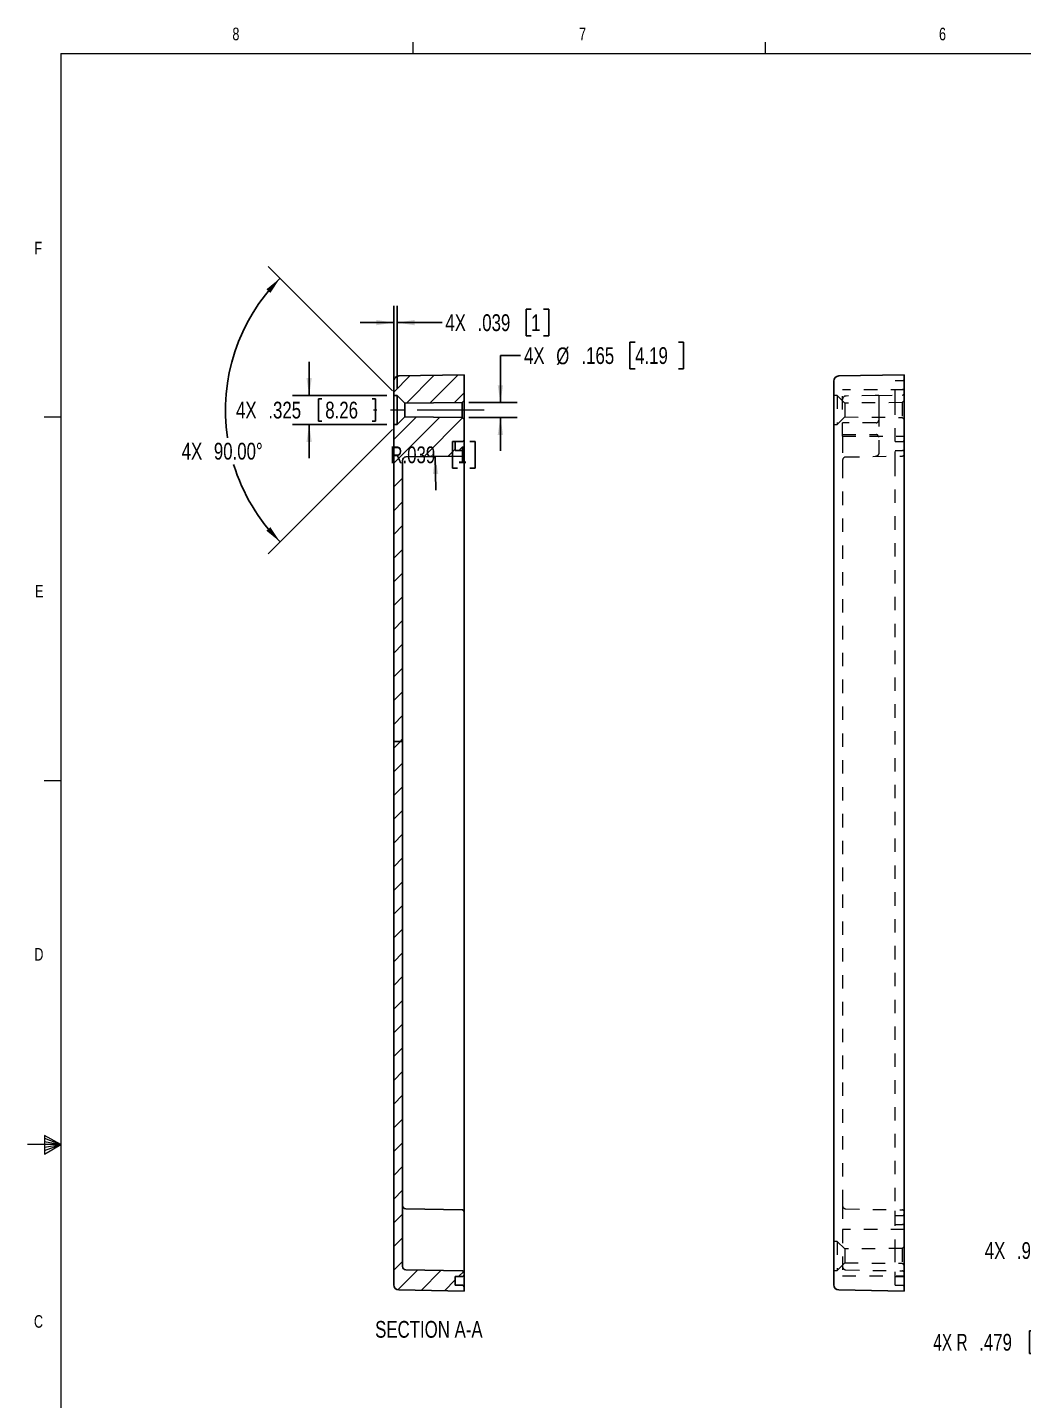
# Paper-space layout 'Sheet1' of a CAD drawing. Header units: inches. Extents: x 0.3 to 21.8, y 0.2 to 16.9.
# Drawn here: x 0.27 to 7.7, y 6.63 to 16.85 of the extents above; entities that cross this region are included whole.
import ezdxf

# ---------------------------------------------------------------- set-up
doc = ezdxf.new("R2010")
doc.units = ezdxf.units.IN
doc.header["$MEASUREMENT"] = 0
doc.linetypes.add('CENTERX2', pattern=[0.8, 0.5, -0.1, 0.1, -0.1])
doc.linetypes.add('HIDDEN', pattern=[0.075, 0.05, -0.025])
doc.layers.add('SLD-0', color=7, linetype='Continuous')
doc.styles.add('SLDTEXTSTYLE1', font='TXT', dxfattribs={"width": 0.75})
doc.styles.add('SLDTEXTSTYLE3', font='TXT', dxfattribs={"width": 0.6875})
doc.dimstyles.new('SLDDIMSTYLE1', dxfattribs={"dimtxt": 0.125, "dimasz": 0.13, "dimexe": 0, "dimexo": 0.0625, "dimgap": 0.03125, "dimtad": 0, "dimtih": 1, "dimtoh": 1, "dimdec": 3, "dimlfac": 1.5, "dimrnd": 1e-09, "dimzin": 12, "dimdsep": 46, "dimtxsty": 'SLDTEXTSTYLE1', "dimsah": 1, "dimcen": 0, "dimadec": 0, "dimazin": 3, "dimtfac": 1, "dimtdec": 3, "dimtofl": 0, "dimtmove": 0, "dimatfit": 3, "dimfxl": 0, "dimfrac": 2, "dimtolj": 1, "dimtzin": 12, "dimarcsym": 0})
doc.dimstyles.new('SLDDIMSTYLE2', dxfattribs={"dimtxt": 0.125, "dimasz": 0.13, "dimexe": 0, "dimexo": 0.0625, "dimgap": 0.03125, "dimtad": 0, "dimtih": 1, "dimtoh": 1, "dimdec": 3, "dimlfac": 1.5, "dimrnd": 1e-09, "dimzin": 12, "dimdsep": 46, "dimtxsty": 'SLDTEXTSTYLE1', "dimsah": 1, "dimcen": 0.09, "dimadec": 0, "dimazin": 3, "dimtfac": 1, "dimtdec": 3, "dimtmove": 0, "dimatfit": 0, "dimfxl": 0, "dimfrac": 2, "dimtolj": 1, "dimtzin": 12, "dimarcsym": 0})
doc.dimstyles.new('SLDDIMSTYLE5', dxfattribs={"dimtxt": 0.125, "dimasz": 0.13, "dimexe": 0, "dimexo": 0.0625, "dimgap": 0.03125, "dimtad": 0, "dimtih": 1, "dimtoh": 1, "dimdec": 4, "dimlfac": 1.5, "dimzin": 4, "dimdsep": 46, "dimtxsty": 'SLDTEXTSTYLE1', "dimsah": 1, "dimcen": 0.09, "dimazin": 1, "dimtfac": 1, "dimtofl": 0, "dimtmove": 0, "dimatfit": 3, "dimfxl": 0, "dimfrac": 2, "dimtolj": 1, "dimtzin": 12, "dimarcsym": 0})
doc.dimstyles.new('SLDDIMSTYLE6', dxfattribs={"dimtxt": 0.125, "dimasz": 0.13, "dimexe": 0, "dimexo": 0.0625, "dimgap": 0.03125, "dimtad": 0, "dimtih": 1, "dimtoh": 1, "dimdec": 3, "dimlfac": 1.5, "dimrnd": 1e-09, "dimzin": 12, "dimdsep": 46, "dimtxsty": 'SLDTEXTSTYLE1', "dimsah": 1, "dimcen": 0, "dimadec": 0, "dimazin": 3, "dimtfac": 1, "dimtdec": 3, "dimtofl": 0, "dimtmove": 0, "dimatfit": 3, "dimfxl": 0, "dimfrac": 2, "dimtolj": 1, "dimtzin": 12, "dimarcsym": 0})

# ---------------------------------------------------------------- blocks, each defined once
blk = doc.blocks.new('_D_2')
at = {"layer": 'SLD-0'}
for p, q in [((9.711, 7.914), (9.915, 8.06)), ((9.711, 7.914), (8.519, 7.063)), ((7.739, 7.147), (7.739, 6.979)), ((7.739, 7.147), (7.764, 7.147)), ((8.256, 7.147), (8.23, 7.147)), ((8.256, 7.147), (8.256, 6.979)), ((8.519, 7.063), (8.369, 7.063)), ((7.739, 6.979), (7.764, 6.979)), ((8.256, 6.979), (8.23, 6.979))]:
    blk.add_line(p, q, dxfattribs=at)
blk.add_solid([(9.711, 7.914), (9.829, 7.974), (9.806, 8.006)], dxfattribs=at)
at = {"layer": 'SLD-0', "char_height": 0.125, "attachment_point": 1}
for s, insert, style in [('4X R', (7.023, 7.125), 'SLDTEXTSTYLE3'), ('.479', (7.365, 7.125), 'SLDTEXTSTYLE1'), ('12.15', (7.789, 7.125), 'SLDTEXTSTYLE1')]:
    blk.add_mtext(s, dxfattribs=dict(at, insert=insert, style=style))
blk = doc.blocks.new('_D_3')
at = {"layer": 'SLD-0'}
for p, q in [((7.997, 8.048), (7.997, 8.298)), ((8.962, 8.048), (7.872, 8.048)), ((8.02, 7.83), (8.02, 7.661)), ((8.02, 7.83), (8.045, 7.83)), ((8.537, 7.83), (8.511, 7.83)), ((8.537, 7.83), (8.537, 7.661)), ((8.02, 7.661), (8.045, 7.661)), ((8.537, 7.661), (8.511, 7.661)), ((8.929, 7.443), (7.872, 7.443)), ((7.997, 7.443), (7.997, 7.193))]:
    blk.add_line(p, q, dxfattribs=at)
for points in [[(7.997, 8.048), (8.017, 8.178), (7.977, 8.178)], [(7.997, 7.443), (7.977, 7.313), (8.017, 7.313)]]:
    blk.add_solid(points, dxfattribs=at)
at = {"layer": 'SLD-0', "char_height": 0.125, "attachment_point": 1, "style": 'SLDTEXTSTYLE1'}
for s, insert in [('4X', (7.406, 7.808)), ('.907', (7.646, 7.808)), ('23.04', (8.07, 7.808))]:
    blk.add_mtext(s, dxfattribs=dict(at, insert=insert))
blk = doc.blocks.new('_D_9')
at = {"layer": 'SLD-0'}
for p, q in [((2.372, 14.113), (2.372, 14.363)), ((2.952, 14.113), (2.247, 14.113)), ((2.442, 14.089), (2.442, 13.921)), ((2.442, 14.089), (2.467, 14.089)), ((2.866, 14.089), (2.841, 14.089)), ((2.866, 14.089), (2.866, 13.921)), ((2.442, 13.921), (2.467, 13.921)), ((2.866, 13.921), (2.841, 13.921)), ((2.952, 13.897), (2.247, 13.897)), ((2.372, 13.897), (2.372, 13.647))]:
    blk.add_line(p, q, dxfattribs=at)
for points in [[(2.372, 14.113), (2.392, 14.243), (2.352, 14.243)], [(2.372, 13.897), (2.352, 13.767), (2.392, 13.767)]]:
    blk.add_solid(points, dxfattribs=at)
at = {"layer": 'SLD-0', "char_height": 0.125, "attachment_point": 1, "style": 'SLDTEXTSTYLE1'}
for s, insert in [('4X', (1.827, 14.067)), ('.325', (2.068, 14.067)), ('8.26', (2.492, 14.067))]:
    blk.add_mtext(s, dxfattribs=dict(at, insert=insert))
blk = doc.blocks.new('_D_10')
at = {"layer": 'SLD-0'}
for p, q in [((2.993, 14.149), (2.067, 15.075)), ((2.993, 13.861), (2.067, 12.935))]:
    blk.add_line(p, q, dxfattribs=at)
for start, end in [(135, 188.5654), (196.972, 225)]:
    blk.add_arc((3.137, 14.005), 1.388, start, end, dxfattribs=at)
for points in [[(2.155, 14.986), (2.053, 14.904), (2.083, 14.877)], [(2.155, 13.024), (2.083, 13.133), (2.053, 13.106)]]:
    blk.add_solid(points, dxfattribs=at)
at = {"layer": 'SLD-0', "char_height": 0.125, "attachment_point": 1, "style": 'SLDTEXTSTYLE1'}
for s, insert in [('4X', (1.422, 13.761)), ('90.00°', (1.662, 13.761))]:
    blk.add_mtext(s, dxfattribs=dict(at, insert=insert))
blk = doc.blocks.new('_D_11')
at = {"layer": 'SLD-0'}
for p, q in [((3.002, 14.163), (3.002, 14.781)), ((3.028, 14.163), (3.028, 14.781)), ((4.026, 14.755), (3.988, 14.755)), ((3.988, 14.755), (3.988, 14.557)), ((4.119, 14.755), (4.157, 14.755)), ((4.157, 14.755), (4.157, 14.557)), ((3.002, 14.656), (2.752, 14.656)), ((3.028, 14.656), (3.362, 14.656)), ((3.988, 14.557), (4.026, 14.557)), ((4.157, 14.557), (4.119, 14.557))]:
    blk.add_line(p, q, dxfattribs=at)
for points in [[(3.002, 14.656), (2.872, 14.676), (2.872, 14.636)], [(3.028, 14.656), (3.158, 14.636), (3.158, 14.676)]]:
    blk.add_solid(points, dxfattribs=at)
at = {"layer": 'SLD-0', "char_height": 0.125, "attachment_point": 1, "style": 'SLDTEXTSTYLE1'}
for s, insert in [('4X', (3.387, 14.718)), ('.039', (3.627, 14.718)), ('1', (4.026, 14.718))]:
    blk.add_mtext(s, dxfattribs=dict(at, insert=insert))
blk = doc.blocks.new('_D_12')
at = {"layer": 'SLD-0'}
for p, q in [((4.801, 14.51), (4.762, 14.51)), ((4.762, 14.51), (4.762, 14.312)), ((5.124, 14.51), (5.162, 14.51)), ((5.162, 14.51), (5.162, 14.312)), ((3.947, 14.411), (3.797, 14.411)), ((3.797, 14.411), (3.797, 14.06)), ((4.762, 14.312), (4.801, 14.312)), ((5.162, 14.312), (5.124, 14.312)), ((3.562, 14.06), (3.922, 14.06)), ((3.562, 13.95), (3.922, 13.95)), ((3.797, 13.95), (3.797, 13.7))]:
    blk.add_line(p, q, dxfattribs=at)
for points in [[(3.797, 14.06), (3.817, 14.19), (3.777, 14.19)], [(3.797, 13.95), (3.777, 13.82), (3.817, 13.82)]]:
    blk.add_solid(points, dxfattribs=at)
at = {"layer": 'SLD-0', "char_height": 0.125, "attachment_point": 1, "style": 'SLDTEXTSTYLE1'}
for s, insert in [('4X', (3.973, 14.473)), ('%%c', (4.213, 14.471)), ('.165', (4.401, 14.473)), ('4.19', (4.801, 14.473))]:
    blk.add_mtext(s, dxfattribs=dict(at, insert=insert))
blk = doc.blocks.new('_D_13')
at = {"layer": 'SLD-0'}
for p, q in [((3.478, 13.771), (3.44, 13.771)), ((3.44, 13.771), (3.44, 13.573)), ((3.57, 13.771), (3.608, 13.771)), ((3.608, 13.771), (3.608, 13.573)), ((3.312, 13.659), (3.316, 13.409)), ((3.44, 13.573), (3.478, 13.573)), ((3.608, 13.573), (3.57, 13.573))]:
    blk.add_line(p, q, dxfattribs=at)
blk.add_solid([(3.312, 13.659), (3.294, 13.529), (3.334, 13.529)], dxfattribs=at)
at = {"layer": 'SLD-0', "char_height": 0.125, "attachment_point": 1, "style": 'SLDTEXTSTYLE1'}
for s, insert in [('R.039', (2.977, 13.734)), ('1', (3.478, 13.734))]:
    blk.add_mtext(s, dxfattribs=dict(at, insert=insert))

psp = doc.layouts.new('Sheet1')

# ---------------------------------------------------------------- hatches: boundary and pattern name
at = {"linetype": 'Continuous', "lineweight": 18}
h = psp.add_hatch(dxfattribs=at)
h.set_pattern_fill('ANSI31', angle=3e-322, style=0)
edge = h.paths.add_edge_path(flags=0)
edge.add_line((3.002188, 14.219608), (3.002188, 14.113326))
edge.add_line((3.002188, 14.113326), (3.028434, 14.113326))
edge.add_line((3.028434, 14.113326), (3.085487, 14.056273))
edge.add_line((3.085487, 14.056273), (3.511692, 14.059993))
edge.add_line((3.511692, 14.059993), (3.527122, 14.075423))
edge.add_line((3.527122, 14.075423), (3.527122, 14.26746))
edge.add_line((3.527122, 14.26746), (3.040871, 14.258972))
edge.add_arc((3.041558, 14.219608), 0.03937, 91, 180)
h = psp.add_hatch(dxfattribs=at)
h.set_pattern_fill('ANSI31', angle=3e-322, style=0)
edge = h.paths.add_edge_path(flags=0)
edge.add_line((3.028434, 13.896659), (3.002188, 13.896659))
edge.add_line((3.002188, 13.896659), (3.002188, 11.536762))
edge.add_line((3.002188, 11.536762), (3.067805, 11.536762))
edge.add_line((3.067805, 11.536762), (3.067805, 13.628983))
edge.add_arc((3.094051, 13.628983), 0.026247, 91, 180, ccw=False)
edge.add_line((3.093593, 13.655226), (3.514022, 13.662565))
edge.add_arc((3.513789, 13.675896), 0.013333, 271, 360)
edge.add_line((3.527122, 13.675896), (3.527122, 13.69146))
edge.add_arc((3.513789, 13.69146), 0.013333, 0, 90)
edge.add_line((3.513789, 13.704793), (3.460455, 13.704793))
edge.add_line((3.460455, 13.704793), (3.460455, 13.770127))
edge.add_line((3.460455, 13.770127), (3.513789, 13.770127))
edge.add_arc((3.513789, 13.78346), 0.013333, 270, 360)
edge.add_line((3.527122, 13.78346), (3.527122, 13.934562))
edge.add_line((3.527122, 13.934562), (3.511692, 13.949993))
edge.add_line((3.511692, 13.949993), (3.085487, 13.953712))
edge.add_line((3.085487, 13.953712), (3.028434, 13.896659))
h = psp.add_hatch(dxfattribs=at)
h.set_pattern_fill('ANSI31', angle=3e-322, style=0)
edge = h.paths.add_edge_path(flags=0)
edge.add_line((3.067805, 11.536762), (3.002188, 11.536762))
edge.add_line((3.002188, 11.536762), (3.002188, 7.491164))
edge.add_arc((3.041558, 7.491164), 0.03937, 180, 269)
edge.add_line((3.040871, 7.4518), (3.527122, 7.443313))
edge.add_line((3.527122, 7.443313), (3.527122, 7.473313))
edge.add_arc((3.513789, 7.473313), 0.013333, 0, 90)
edge.add_line((3.513789, 7.486646), (3.460455, 7.486646))
edge.add_line((3.460455, 7.486646), (3.460455, 7.55198))
edge.add_line((3.460455, 7.55198), (3.513789, 7.55198))
edge.add_arc((3.513789, 7.565313), 0.013333, 270, 360)
edge.add_line((3.527122, 7.565313), (3.527122, 7.580877))
edge.add_arc((3.513789, 7.580877), 0.013333, 0, 89)
edge.add_line((3.514022, 7.594208), (3.093593, 7.601547))
edge.add_arc((3.094051, 7.62779), 0.026247, 180, 269, ccw=False)
edge.add_line((3.067805, 7.62779), (3.067805, 11.536762))

# ---------------------------------------------------------------- linework, layer by layer
at = {"color": 7, "linetype": 'Continuous', "lineweight": 18}
for p, q in [((3.14788, 16.660601), (3.14788, 16.7454)), ((5.77288, 16.660601), (5.77288, 16.7454)), ((0.52288, 16.660601), (21.52288, 16.660601)), ((0.52288, 16.660601), (0.52288, 0.410601)), ((0.52288, 13.951601), (0.39788, 13.951601)), ((0.52288, 11.243601), (0.39788, 11.243601)), ((0.39889, 8.601141), (0.39889, 8.462331)), ((0.52288, 8.535601), (0.39889, 8.601141)), ((0.52288, 8.535601), (0.27288, 8.535601)), ((0.39889, 8.582675), (0.52288, 8.535601)), ((0.39889, 8.558725), (0.52288, 8.535601)), ((0.39889, 8.462331), (0.52288, 8.535601)), ((0.39889, 8.489637), (0.52288, 8.535601)), ((0.39889, 8.516351), (0.52288, 8.535601))]:
    psp.add_line(p, q, dxfattribs=at)
at = {"color": 7, "linetype": 'Continuous', "lineweight": 25}
for p, q in [((3.002188, 14.219608), (3.002188, 14.113326)), ((3.040871, 14.258972), (3.527122, 14.26746)), ((3.527122, 14.26746), (3.527122, 14.075423)), ((6.280897, 14.083733), (6.280897, 14.219608)), ((6.31958, 14.258972), (6.805832, 14.26746)), ((6.805832, 14.083733), (6.805832, 14.26746)), ((3.002188, 14.113326), (3.028434, 14.113326)), ((3.002188, 13.896659), (3.002188, 14.113326)), ((3.028434, 13.896659), (3.028434, 14.113326)), ((3.028434, 14.113326), (3.085487, 14.056273)), ((3.085487, 14.056273), (3.511692, 14.059993)), ((3.085487, 13.953712), (3.085487, 14.056273)), ((3.511692, 14.059993), (3.527122, 14.075423)), ((3.511692, 13.949993), (3.511692, 14.059993)), ((3.527122, 13.934562), (3.527122, 14.075423)), ((6.280897, 7.62704), (6.280897, 14.083733)), ((6.805832, 7.62704), (6.805832, 14.083733)), ((3.085487, 13.953712), (3.028434, 13.896659)), ((3.511692, 13.949993), (3.085487, 13.953712)), ((3.527122, 13.934562), (3.511692, 13.949993)), ((3.527122, 13.934562), (3.527122, 13.78346)), ((3.028434, 13.896659), (3.002188, 13.896659)), ((3.002188, 13.896659), (3.002188, 11.536762)), ((3.460455, 13.770126), (3.513789, 13.770126)), ((3.460455, 13.770126), (3.460455, 13.704793)), ((3.460455, 13.704793), (3.513789, 13.704793)), ((3.527122, 13.78346), (3.527122, 13.69146)), ((3.067805, 13.628983), (3.067805, 11.536762)), ((3.093593, 13.655226), (3.514022, 13.662564)), ((3.527122, 13.69146), (3.527122, 13.675896)), ((3.527122, 13.675896), (3.527122, 13.597176)), ((3.527122, 13.597176), (3.527122, 8.113596)), ((3.002188, 11.536762), (3.002188, 7.491164)), ((3.067805, 11.536762), (3.002188, 11.536762)), ((3.067805, 11.536762), (3.067805, 7.62779)), ((3.527122, 8.113596), (3.527122, 8.034877)), ((3.093593, 8.055547), (3.514022, 8.048208)), ((3.527122, 8.034877), (3.527122, 7.72898)), ((3.527122, 7.72898), (3.527122, 7.659596)), ((3.514022, 7.594208), (3.093593, 7.601547)), ((3.527122, 7.659596), (3.527122, 7.580877)), ((3.527122, 7.580877), (3.527122, 7.565313)), ((6.280897, 7.491164), (6.280897, 7.62704)), ((6.805832, 7.443313), (6.805832, 7.62704)), ((3.513789, 7.55198), (3.460455, 7.55198)), ((3.460455, 7.55198), (3.460455, 7.486646)), ((3.513789, 7.486646), (3.460455, 7.486646)), ((3.527122, 7.565313), (3.527122, 7.473313)), ((3.527122, 7.473313), (3.527122, 7.443313)), ((3.527122, 7.443313), (3.040871, 7.4518)), ((6.31958, 7.4518), (6.805832, 7.443313))]:
    psp.add_line(p, q, dxfattribs=at)
at = {"color": 7, "linetype": 'HIDDEN', "lineweight": 18}
for p, q in [((6.739165, 14.224127), (6.792498, 14.224127)), ((6.739165, 14.051176), (6.739165, 14.224127)), ((6.307144, 14.113326), (6.280897, 14.113326)), ((6.307144, 14.113326), (6.307144, 13.896659)), ((6.364197, 14.056273), (6.307144, 14.113326)), ((6.346514, 13.809127), (6.346514, 14.15446)), ((6.805832, 14.15446), (6.346514, 14.15446)), ((6.590267, 14.11303), (6.372761, 14.109234)), ((6.616514, 14.113489), (6.792731, 14.116565)), ((6.616514, 14.113489), (6.616514, 14.051176)), ((6.739165, 14.158793), (6.792498, 14.158793)), ((6.790401, 14.059993), (6.364197, 14.056273)), ((6.364197, 14.056273), (6.364197, 13.953712)), ((6.372761, 14.109234), (6.372303, 14.109226)), ((6.616514, 14.051176), (6.616514, 13.981793)), ((6.739165, 13.981793), (6.739165, 14.051176)), ((6.805832, 14.075423), (6.790401, 14.059993)), ((6.790401, 14.059993), (6.790401, 13.949993)), ((6.307144, 13.896659), (6.364197, 13.953712)), ((6.596514, 13.90982), (6.346514, 13.90982)), ((6.364197, 13.953712), (6.790401, 13.949993)), ((6.616514, 13.981793), (6.616514, 13.685281)), ((6.739165, 13.770126), (6.739165, 13.981793)), ((6.790401, 13.949993), (6.805832, 13.934562)), ((6.280897, 13.896659), (6.307144, 13.896659)), ((6.346514, 13.821863), (6.596514, 13.821863)), ((6.346514, 13.809127), (6.346514, 13.786487)), ((6.346514, 13.809127), (6.805832, 13.809127)), ((6.346514, 13.786487), (6.346514, 13.628983)), ((6.739165, 13.770126), (6.792498, 13.770126)), ((6.739165, 13.597176), (6.739165, 13.770126)), ((6.739165, 13.704793), (6.792498, 13.704793)), ((6.346514, 13.628983), (6.346514, 13.597176)), ((6.372303, 13.655226), (6.792731, 13.662564)), ((6.346514, 13.597176), (6.346514, 8.113596)), ((6.739165, 8.113596), (6.739165, 13.597176)), ((6.346514, 8.113596), (6.346514, 8.08179)), ((6.346514, 8.08179), (6.346514, 7.901646)), ((6.739165, 7.940646), (6.739165, 8.113596)), ((6.372303, 8.055547), (6.792731, 8.048208)), ((6.739165, 8.005979), (6.792498, 8.005979)), ((6.346514, 7.901646), (6.346514, 7.556313)), ((6.805832, 7.901646), (6.346514, 7.901646)), ((6.739165, 7.940646), (6.792498, 7.940646)), ((6.739165, 7.72898), (6.739165, 7.940646)), ((6.307144, 7.814113), (6.280897, 7.814113)), ((6.307144, 7.814113), (6.307144, 7.597447)), ((6.364197, 7.757061), (6.307144, 7.814113)), ((6.805832, 7.77621), (6.790401, 7.76078)), ((6.790401, 7.76078), (6.364197, 7.757061)), ((6.364197, 7.757061), (6.364197, 7.654499)), ((6.739165, 7.659596), (6.739165, 7.72898)), ((6.790401, 7.76078), (6.790401, 7.65078)), ((6.280897, 7.597447), (6.307144, 7.597447)), ((6.307144, 7.597447), (6.364197, 7.654499)), ((6.364197, 7.654499), (6.790401, 7.65078)), ((6.372303, 7.601547), (6.792731, 7.594208)), ((6.739165, 7.486646), (6.739165, 7.659596)), ((6.790401, 7.65078), (6.805832, 7.63535)), ((6.346514, 7.556313), (6.805832, 7.556313)), ((6.739165, 7.55198), (6.792498, 7.55198)), ((6.739165, 7.486646), (6.792498, 7.486646))]:
    psp.add_line(p, q, dxfattribs=at)
at = {"color": 7, "linetype": 'HIDDEN', "lineweight": 18, "flags": 128}
psp.add_lwpolyline([(6.616514, 14.113489), (6.61601, 14.11348), (6.614516, 14.113454), (6.612091, 14.113411), (6.608827, 14.113355), (6.604849, 14.113285), (6.600312, 14.113206), (6.595388, 14.11312), (6.590267, 14.11303)], dxfattribs=at)
at = {"color": 7, "linetype": 'Continuous', "lineweight": 25}
for centre, radius, start, end in [((3.041558, 14.219608), 0.03937, 91, 180), ((6.320267, 14.219608), 0.03937, 91, 180), ((3.513789, 13.78346), 0.013333, 270, 0), ((3.513789, 13.69146), 0.013333, 0, 90), ((3.094051, 13.628983), 0.026247, 91, 180), ((3.513789, 13.675896), 0.013333, 271, 0), ((3.094051, 8.08179), 0.026247, 180, 269), ((3.513789, 8.034877), 0.013333, 0, 89), ((3.094051, 7.62779), 0.026247, 180, 269), ((3.513789, 7.580877), 0.013333, 0, 89), ((3.041558, 7.491164), 0.03937, 180, 269), ((3.513789, 7.565313), 0.013333, 270, 0), ((3.513789, 7.473313), 0.013333, 0, 90), ((6.320267, 7.491164), 0.03937, 180, 269)]:
    psp.add_arc(centre, radius, start, end, dxfattribs=at)
at = {"color": 7, "linetype": 'HIDDEN', "lineweight": 18}
for centre, radius, start, end in [((6.792498, 14.23746), 0.013333, 270, 0), ((6.792498, 14.14546), 0.013333, 0, 90), ((6.792498, 14.129896), 0.013333, 271, 0), ((6.372761, 14.082983), 0.026247, 91, 180), ((6.596514, 13.92982), 0.02, 270, 0), ((6.596514, 13.801863), 0.02, 0, 90), ((6.792498, 13.78346), 0.013333, 270, 0), ((6.792498, 13.69146), 0.013333, 0, 90), ((6.372761, 13.628983), 0.026247, 91, 180), ((6.792498, 13.675896), 0.013333, 271, 0), ((6.372761, 8.08179), 0.026247, 180, 269), ((6.792498, 8.019313), 0.013333, 270, 0), ((6.792498, 8.034877), 0.013333, 0, 89), ((6.792498, 7.927313), 0.013333, 0, 90), ((6.372761, 7.62779), 0.026247, 180, 269), ((6.792498, 7.580877), 0.013333, 0, 89), ((6.792498, 7.565313), 0.013333, 270, 0), ((6.792498, 7.473313), 0.013333, 0, 90)]:
    psp.add_arc(centre, radius, start, end, dxfattribs=at)
psp.add_open_spline([(6.616514, 13.685281), (6.616514, 13.680907), (6.615472, 13.67711), (6.612315, 13.670587), (6.610163, 13.667854), (6.605283, 13.663507), (6.602547, 13.661881), (6.596793, 13.659673), (6.593756, 13.659091), (6.590725, 13.659038)], degree=3, knots=[0, 0, 0, 0, 0.25, 0.25, 0.5, 0.5, 0.75, 0.75, 1, 1, 1, 1], dxfattribs=at)
at = {"layer": 'SLD-0', "linetype": 'CENTERX2', "lineweight": 18}
psp.add_line((3.677122, 14.004993), (2.852188, 14.004993), dxfattribs=at)

# ---------------------------------------------------------------- texts
at = {"color": 7, "linetype": 'Continuous', "lineweight": 0, "char_height": 0.09375, "attachment_point": 1, "style": 'SLDTEXTSTYLE1'}
for s, insert in [('8', (1.800111, 16.852678)), ('7', (4.383243, 16.852515)), ('6', (7.065397, 16.8522)), ('F', (0.32424, 15.257604)), ('E', (0.329107, 12.702713)), ('D', (0.324101, 9.998487)), ('C', (0.321231, 7.264284))]:
    psp.add_mtext(s, dxfattribs=dict(at, insert=insert))
at = {"layer": 'SLD-0', "insert": (3.264149, 7.221223), "char_height": 0.125, "attachment_point": 2, "style": 'SLDTEXTSTYLE1'}
psp.add_mtext('SECTION A-A', dxfattribs=at)

# ---------------------------------------------------------------- dimensions: what is measured, and where the dimension line sits
at = {"layer": 'SLD-0'}
dim = psp.add_angular_dim_2l(base=(1.946849, 13.290413), line1=((3.028434, 13.896659), (3.085487, 13.953712)), line2=((3.028434, 14.113326), (3.085487, 14.056273)), text='4X <>', dimstyle='SLDDIMSTYLE5', dxfattribs=at)
dim.commit()
dim.dimension.update_dxf_attribs({"geometry": '_D_10', "text_midpoint": (1.78291, 13.699049), "dimtype": 162})
dim = psp.add_linear_dim(base=(3.002188, 14.655878), p1=(3.028434, 14.113326), p2=(3.002188, 14.113326), text='4X <>', dimstyle='SLDDIMSTYLE2', dxfattribs=at)
dim.commit()
dim.dimension.update_dxf_attribs({"geometry": '_D_11', "text_midpoint": (3.790928, 14.655878), "dimtype": 160})
for base, p1, p2, text, picture, middle in [((3.797154, 14.059993), (3.511692, 13.949993), (3.511692, 14.059993), '4X %%c<>', '_D_12', (3.797154, 14.411076)), ((2.372267, 14.113326), (3.002188, 13.896659), (3.002188, 14.113326), '4X <>', '_D_9', (2.372267, 14.004993)), ((7.996515, 7.443313), (9.01178, 8.04798), (8.979224, 7.443313), '4X <>', '_D_3', (7.996515, 7.745646))]:
    dim = psp.add_linear_dim(base=base, p1=p1, p2=p2, angle=90, text=text, dimstyle='SLDDIMSTYLE2', dxfattribs=at)
    dim.commit()
    dim.dimension.update_dxf_attribs({"geometry": picture, "text_midpoint": middle, "dimtype": 160})
dim = psp.add_radius_dim(center=(3.311558, 13.685281), mpoint=(3.312016, 13.659038), dimstyle='SLDDIMSTYLE6', dxfattribs=at)
dim.commit()
dim.dimension.update_dxf_attribs({"geometry": '_D_13', "text_midpoint": (3.311787, 13.67216), "dimtype": 164})
dim = psp.add_radius_dim(center=(9.4518303575, 7.7289795271), mpoint=(9.7114571671, 7.9143303289), text='4X <>', dimstyle='SLDDIMSTYLE1', dxfattribs=at)
dim.commit()
dim.dimension.update_dxf_attribs({"geometry": '_D_2', "text_midpoint": (7.6649538787, 7.063049671), "dimtype": 164})

doc.saveas('drawing.dxf')
